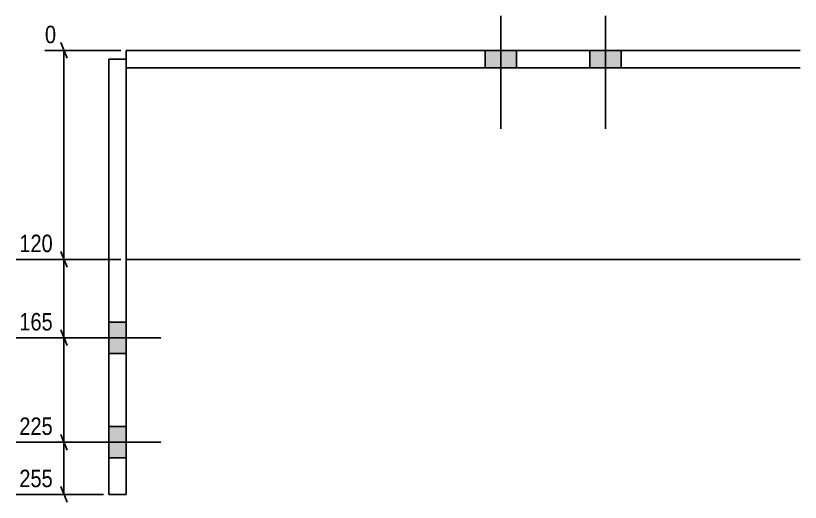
# Model space of a CAD drawing. Header units: millimetres. Extents: x 14 to 31641, y 3 to 1116.
# Drawn here: x 19020.3 to 19471.1, y 7.2 to 286.7 of the extents above; entities that cross this region are included whole.
import ezdxf

# ---------------------------------------------------------------- set-up
doc = ezdxf.new("R2010")
doc.units = ezdxf.units.MM
doc.linetypes.add('DXK_LINE_DOT2', pattern=[3.9198, 1.9599, -1.9599])
doc.layers.add('MÅLSÆTNING', color=7, linetype='Continuous')
doc.layers.add('STÅL', color=7, linetype='Continuous')
doc.styles.add('Arial Narrow', font='ARIALN.TTF', dxfattribs={"height": 0.2})

msp = doc.modelspace()

# ---------------------------------------------------------------- hatches: boundary and pattern name
at = {"layer": 'STÅL', "linetype": 'Continuous'}
for points in [[(19290.11, 256.7), (19308.11, 256.7), (19308.11, 266.7), (19290.11, 266.7)], [(19350.11, 256.7), (19368.11, 256.7), (19368.11, 266.7), (19350.11, 266.7)], [(19083.73, 92.7), (19083.73, 110.7), (19073.73, 110.7), (19073.73, 92.7)], [(19083.73, 32.7), (19083.73, 50.7), (19073.73, 50.7), (19073.73, 32.7)]]:
    msp.add_hatch(color=96, dxfattribs=at).paths.add_polyline_path(points)

# ---------------------------------------------------------------- linework, layer by layer
at = {"layer": 'MÅLSÆTNING', "color": 7, "linetype": 'Continuous'}
for p, q in [((19049.81, 262.2), (19046.21, 271.2)), ((19080.73, 266.7), (19037.11, 266.7)), ((19048.01, 146.7), (19048.01, 266.7)), ((19049.81, 142.2), (19046.21, 151.2)), ((19046.21, 151.2), (19049.81, 142.2)), ((19080.73, 146.7), (19020.49, 146.7)), ((19048.01, 101.7), (19048.01, 146.7)), ((19046.21, 106.2), (19049.81, 97.2)), ((19049.81, 97.2), (19046.21, 106.2)), ((19070.73, 101.7), (19020.49, 101.7)), ((19070.73, 101.7), (19020.49, 101.7)), ((19048.01, 41.7), (19048.01, 101.7)), ((19046.21, 46.2), (19049.81, 37.2)), ((19046.21, 46.2), (19049.81, 37.2)), ((19070.73, 41.7), (19020.49, 41.7)), ((19070.73, 41.7), (19020.49, 41.7)), ((19048.01, 11.7), (19048.01, 41.7)), ((19049.81, 7.2), (19046.21, 16.2)), ((19070.73, 11.7), (19020.49, 11.7))]:
    msp.add_line(p, q, dxfattribs=at)
at = {"layer": 'STÅL', "color": 96, "linetype": 'Continuous'}
for p, q in [((19299.11, 286.68), (19299.11, 221.68)), ((19359.11, 286.68), (19359.11, 221.68)), ((19290.11, 266.7), (19290.11, 256.7)), ((19308.11, 266.7), (19308.11, 256.7)), ((19350.11, 266.7), (19350.11, 256.7)), ((19368.11, 266.7), (19368.11, 256.7)), ((19083.73, 110.7), (19073.73, 110.7)), ((19103.72, 101.7), (19038.72, 101.7)), ((19083.73, 92.7), (19073.73, 92.7)), ((19083.73, 50.7), (19073.73, 50.7)), ((19103.72, 41.7), (19038.72, 41.7)), ((19083.73, 32.7), (19073.73, 32.7))]:
    msp.add_line(p, q, dxfattribs=at)
at = {"layer": 'STÅL', "color": 2, "linetype": 'Continuous'}
for p, q in [((19083.73, 260.71), (19083.73, 266.7)), ((19083.73, 266.7), (19471.11, 266.7)), ((19073.73, 261.7), (19083.73, 261.7)), ((19073.73, 11.7), (19073.73, 261.7)), ((19083.73, 257.19), (19083.73, 260.71)), ((19083.73, 257), (19083.73, 257.19)), ((19083.73, 257), (19083.73, 11.7)), ((19471.11, 256.7), (19083.73, 256.7)), ((19471.11, 146.7), (19083.73, 146.7)), ((19083.73, 11.7), (19073.73, 11.7))]:
    msp.add_line(p, q, dxfattribs=at)
at = {"layer": 'STÅL', "color": 7, "linetype": 'DXK_LINE_DOT2'}
for p, q in [((19083.73, 257), (19083.73, 261.7)), ((19083.73, 257), (19083.73, 147.19)), ((19083.73, 146.7), (19083.73, 147.19))]:
    msp.add_line(p, q, dxfattribs=at)

# ---------------------------------------------------------------- next in the draw order: wipeouts: each hides what was drawn before it
at = {"color": 0, "linetype": 'Continuous'}
for points in [[(19045.61, 268.8), (19045.61, 283.5), (19035.01, 283.5), (19035.01, 268.8)], [(19043.69, 148.8), (19043.69, 163.5), (19020.3, 163.5), (19020.3, 148.8)], [(19043.69, 103.8), (19043.69, 118.5), (19020.3, 118.5), (19020.3, 103.8)], [(19043.69, 43.8), (19043.69, 58.5), (19020.3, 58.5), (19020.3, 43.8)], [(19043.69, 13.8), (19043.69, 28.5), (19020.3, 28.5), (19020.3, 13.8)]]:
    msp.add_wipeout(points, dxfattribs=at).dxf.layer = 'MÅLSÆTNING'

# ---------------------------------------------------------------- next in the draw order: linework, layer by layer
at = {"layer": 'MÅLSÆTNING', "color": 7, "linetype": 'Continuous'}
msp.add_line((19080.73, 146.7), (19020.49, 146.7), dxfattribs=at)

# ---------------------------------------------------------------- next in the draw order: texts
at = {"layer": 'MÅLSÆTNING', "color": 3, "linetype": 'Continuous', "style": 'Arial Narrow'}
for s, height, p in [('0', 10.02, (19037.11, 270.9)), ('120', 10.021, (19022.4, 150.9)), ('165', 10.021, (19022.4, 105.9)), ('225', 10.021, (19022.4, 45.9)), ('255', 10.021, (19022.4, 15.9))]:
    msp.add_text(s, height=height, dxfattribs=at).set_placement(p)

doc.saveas('drawing.dxf')
